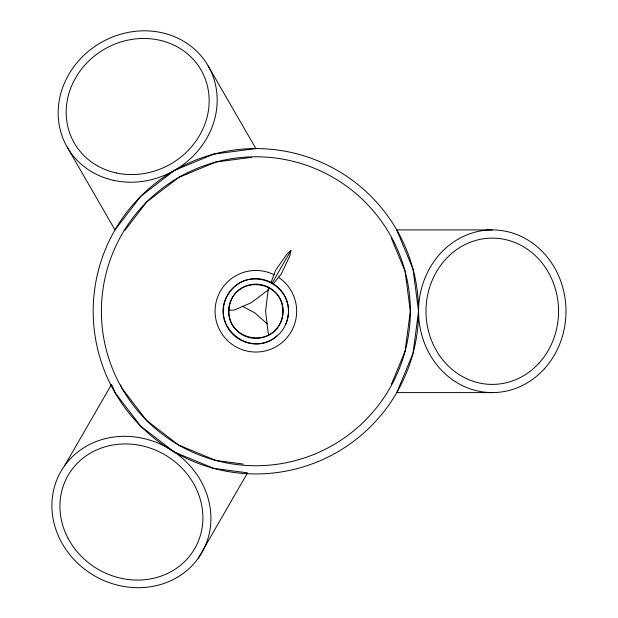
<?xml version="1.0" encoding="UTF-8"?>
<svg xmlns="http://www.w3.org/2000/svg" width="618" height="618" viewBox="0 0 618 618"><rect width="100%" height="100%" fill="white"/><g stroke="black" fill="none" stroke-linecap="round" stroke-linejoin="round"><path stroke-width="0.93" d="M270.954 282.596L275.458 270.584L287.177 253.735L290.908 250.576L290.035 255.388L281.306 273.959L273.11 283.932M285.593 324.62C302.063 285.168 244.736 259.39 226.157 297.891C211.441 328.197 252.09 358.896 276.856 335.875M269.008 287.772L268.096 290.205L265.586 311.256L268.096 332.306L269 334.717M391.356 384.388L405.091 351.24L410.352 311.256L405.091 271.271L391.356 238.115M64.62 465.694L111.58 384.357L114.987 392.592L140.842 426.289L174.539 452.144L213.774 468.39L247.555 472.84L198.2 558.332A81.344 73.72 30 0 1 60.664 540.704A81.344 73.72 30 0 1 135.365 437.003A81.344 73.72 30 0 1 198.2 558.332M268.22 289.881L269.324 287.965M272.036 283.268L290.908 250.576M124.797 230.491L146.644 202.024L178.641 177.474L215.898 162.04L251.472 157.358M269.162 288.73L267.996 290.143L251.024 302.851L233.874 310.197L229.015 310.112M492.276 229.911L396.764 229.911L413.017 269.147L418.556 311.256L413.017 353.357L396.764 392.592L492.276 392.592M243.191 464.064L215.898 460.472L178.641 445.037L146.644 420.487L122.094 388.49L120.641 384.991M242.117 306.149L254.91 312.932L267.13 323.77M208.119 65.856L255.875 148.575L213.774 154.114L174.539 170.367L140.842 196.223L114.987 229.911L67.231 147.192M278.069 277.034A40.788 40.788 0 0 1 275.728 346.883A40.788 40.788 0 0 1 215.095 312.121A40.788 40.788 0 0 1 274.199 274.817M229.116 306.914C223.855 341.939 276.563 350.483 282.642 315.597C287.895 280.572 235.195 272.028 229.116 306.914M113.928 180.425A81.344 73.72 -30 0 0 215.257 83.762A81.344 73.72 -30 0 0 83.839 55.381A81.344 73.72 -30 0 0 113.928 180.425M116.323 172.97A73.14 66.28 -30 0 0 207.432 86.056A73.14 66.28 -30 0 0 89.27 60.541A73.14 66.28 -30 0 0 116.323 172.97M235.28 336.501A32.584 32.584 0 0 0 288.042 316.47A32.584 32.584 0 0 0 244.311 280.796A32.584 32.584 0 0 0 235.28 336.501M140.842 426.289A162.681 162.681 0 0 0 413.017 353.357A162.681 162.681 0 0 0 213.774 154.114A162.681 162.681 0 0 0 140.842 426.289M238.733 332.26A27.115 27.115 0 0 0 282.642 315.597A27.115 27.115 0 0 0 246.25 285.91A27.115 27.115 0 0 0 238.733 332.26M146.644 420.487A154.477 154.477 0 0 0 405.091 351.24A154.477 154.477 0 0 0 215.898 162.04A154.477 154.477 0 0 0 146.644 420.487M544.404 368.768A81.344 73.72 -90 0 0 511.356 232.685A81.344 73.72 -90 0 0 421.067 332.306A81.344 73.72 -90 0 0 544.404 368.768M539.151 362.967A73.14 66.28 -90 0 0 509.433 240.611A73.14 66.28 -90 0 0 428.251 330.182A73.14 66.28 -90 0 0 539.151 362.967M67.802 537.807A73.14 66.28 30 0 0 191.464 553.658A73.14 66.28 30 0 0 134.963 444.566A73.14 66.28 30 0 0 67.802 537.807"/></g></svg>
